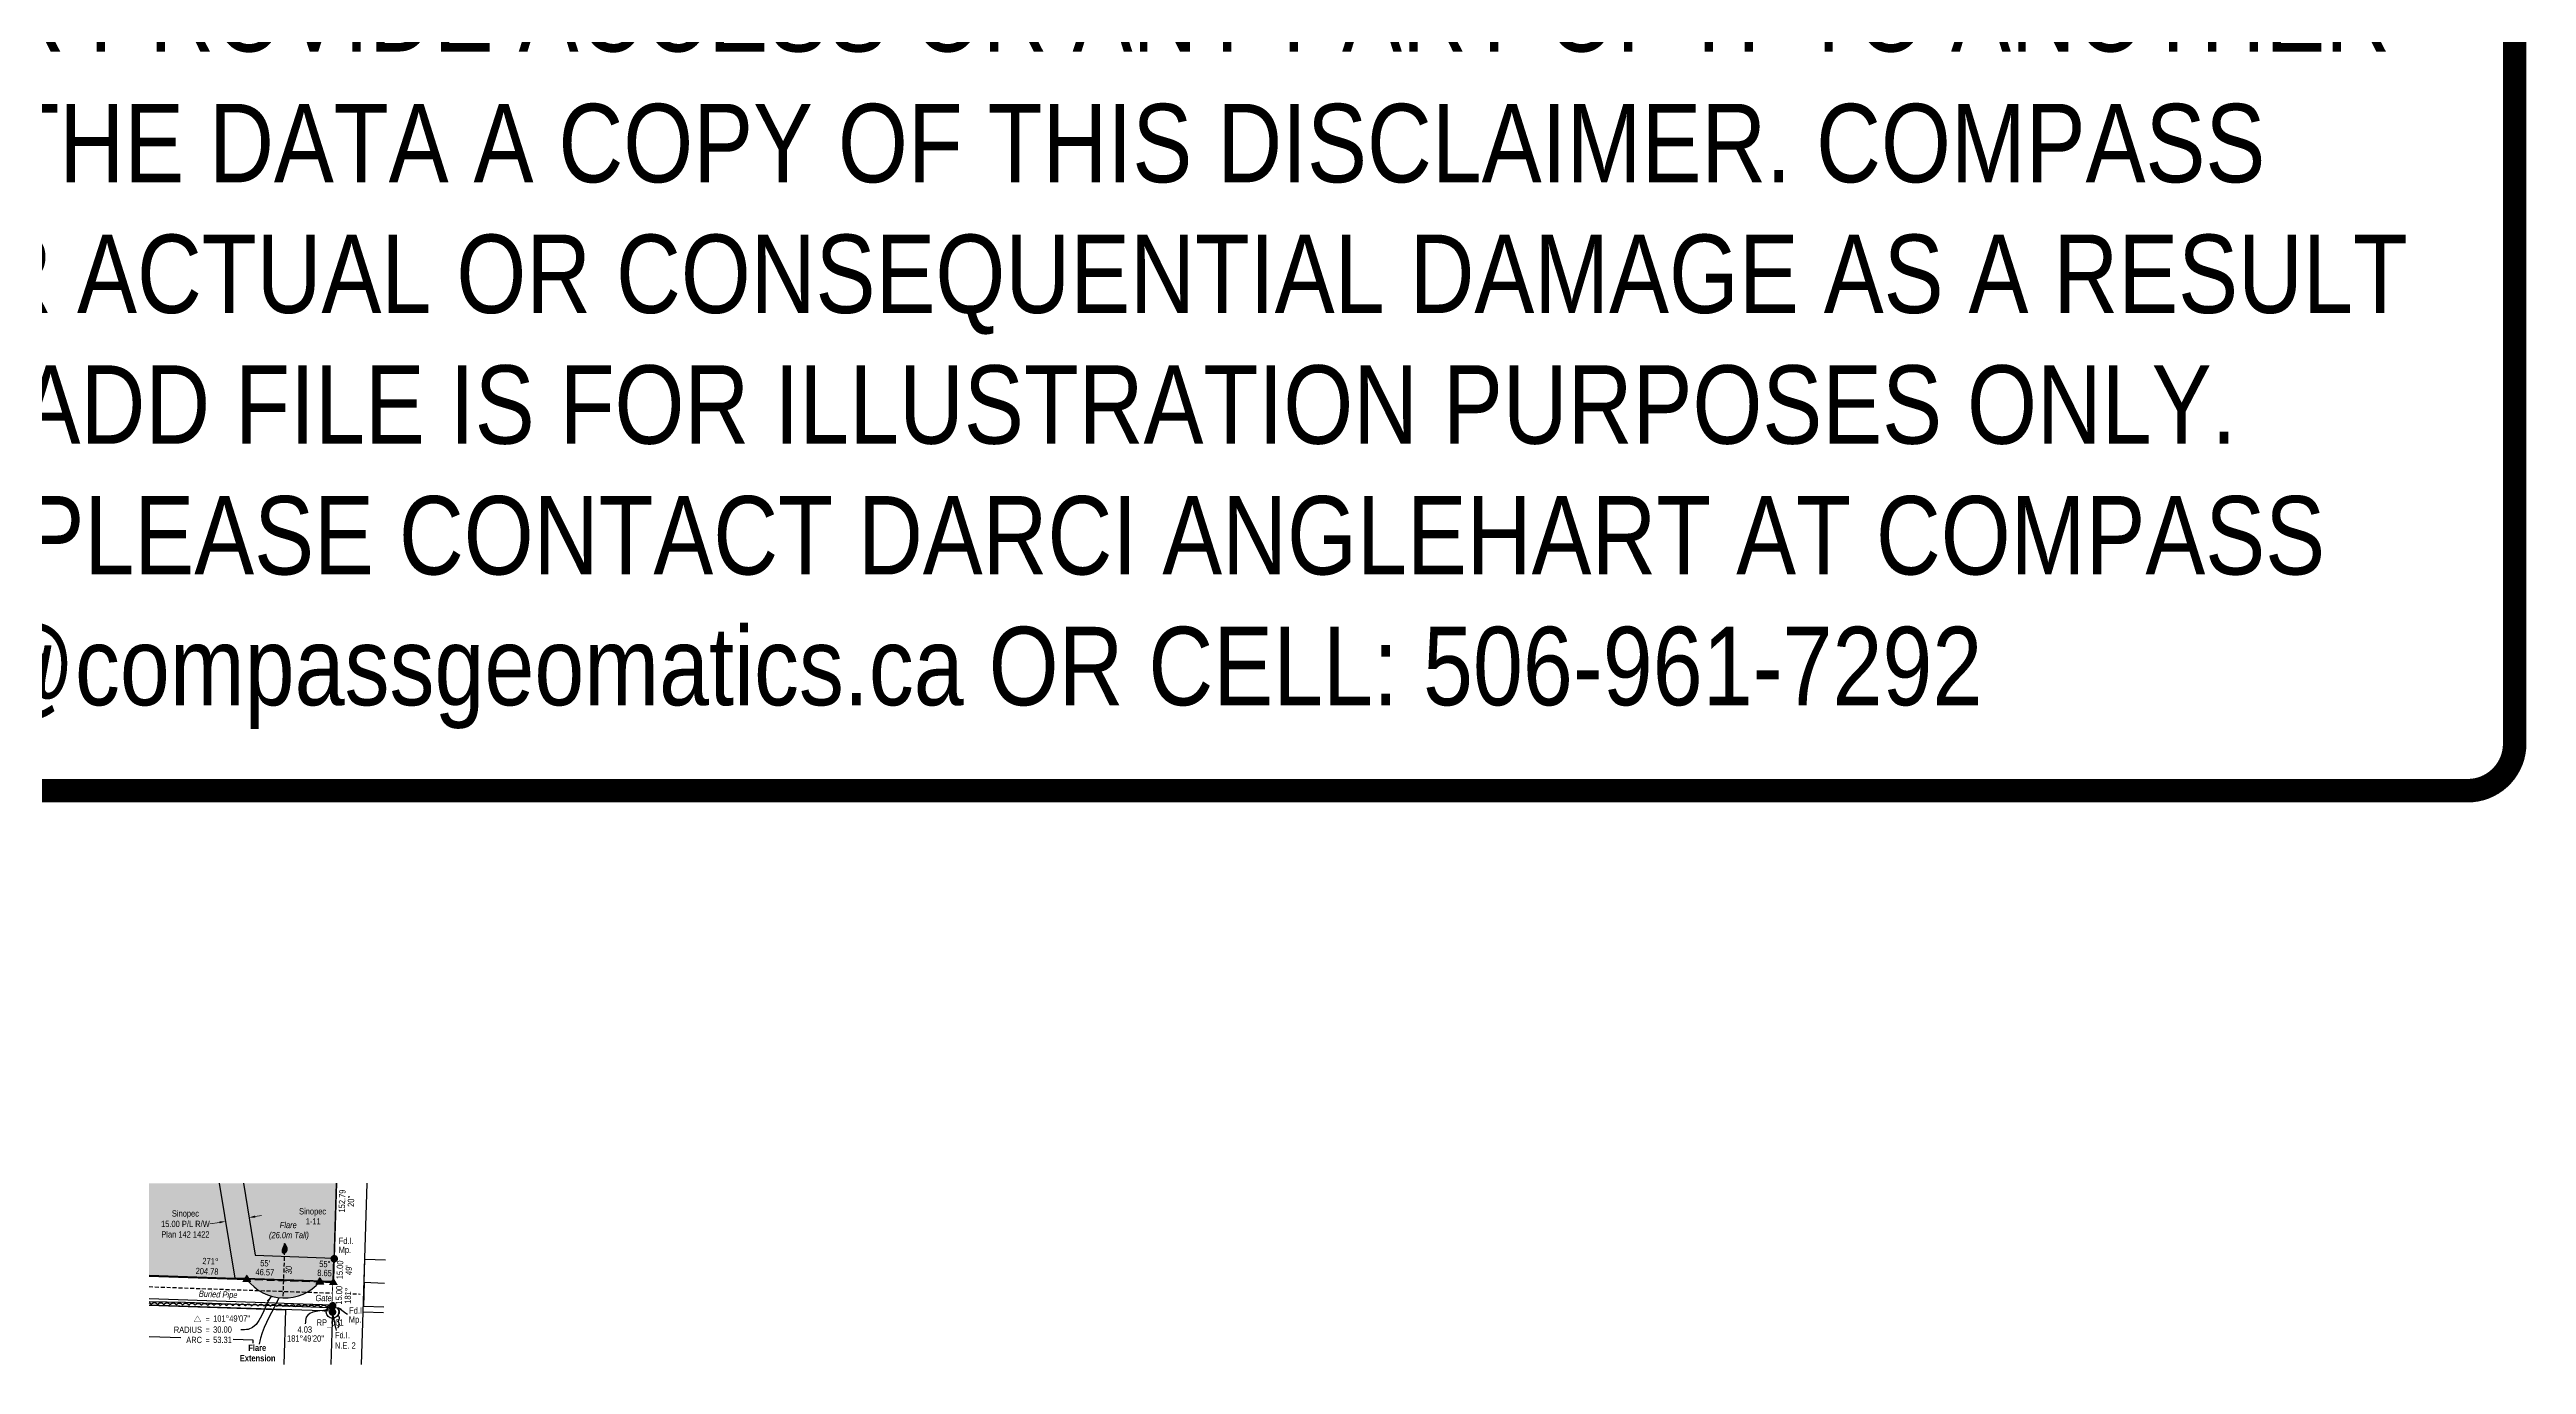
# Model space of a CAD drawing. Extents: x 352525 to 360420, y 6091708 to 6096228.
# Drawn here: x 356473 to 360420, y 6092038 to 6094133 of the extents above; entities that cross this region are included whole.
import ezdxf
from ezdxf.enums import TextEntityAlignment as Align

# ---------------------------------------------------------------- set-up
doc = ezdxf.new("R2010")
doc.units = 0
doc.header["$LTSCALE"] = 5
doc.header["$PDSIZE"] = 0.5
for name, pattern in [('0', [1, 1, 0]), ('foc-ACCESSROAD', [3.75, 2.5, -1.25]), ('foc-TIELINE', [1.875, 1.25, -0.625]), ('UG_PIPE', [1.875, 1.25, -0.625])]:
    doc.linetypes.add(name, pattern=pattern)
doc.layers.get('Defpoints').update_dxf_attribs({"color": 9})
for name, color, linetype in [('35', 37, 'Continuous'), ('AS-FENCE', 48, 'foc-FENCE'), ('AS-PIPE-UG', 44, 'UG_PIPE'), ('AS-PIPE-UG-T', 44, 'Continuous'), ('AS-SYMBOL', 7, 'Continuous'), ('C-RW', 13, 'Continuous'), ('C-WS', 13, 'foc-ACCESSROAD'), ('F-RW', 190, 'Continuous'), ('L-BD', 7, 'Continuous'), ('L-MON', 1, 'Continuous'), ('L-MON-T', 1, 'Continuous'), ('L-SEC', 7, 'Continuous'), ('P-PROPOSED', 10, 'Continuous'), ('P-PROPOSED-H', 21, 'Continuous'), ('P-TXT', 4, 'Continuous'), ('T-BUSH', 110, '0'), ('T-TIE', 201, 'foc-TIELINE')]:
    doc.layers.add(name, color=color, linetype=linetype)
for name, color, linetype, lineweight in [('AS-GENERAL', 48, 'Continuous', 18), ('C-RW-T', 13, 'Continuous', 9), ('C-WS-T', 13, 'Continuous', 9), ('T-TEXT', 48, 'Continuous', 18), ('T-TIE-T', 201, 'Continuous', 18)]:
    doc.layers.add(name, color=color, linetype=linetype, lineweight=lineweight)
doc.layers.add('DISCLAIMER', color=7, linetype='Continuous', plot=False)
doc.styles.add('175L', font='ARIALN.TTF', dxfattribs={"height": 20})
doc.styles.add('80', font='ARIALN.TTF', dxfattribs={"height": 10})
doc.styles.add('80CG', font='ARIALN.TTF', dxfattribs={"height": 10})
doc.styles.add('80L', font='ARIALN.TTF', dxfattribs={"height": 10})
doc.styles.add('foc-LtypeFont', font='ARIALN.TTF', dxfattribs={"height": 7.35})
doc.linetypes.add('foc-FENCE', pattern='A,10,-1,["X",foc-LtypeFont,S=0.2,R=0,X=-0.625,Y=-0.75],-1.24', length=12.24)
doc.dimstyles.new('Compass 5 000', dxfattribs={"dimscale": 5, "dimtxt": 9, "dimasz": 2, "dimexe": 0.2, "dimexo": 0.0625, "dimgap": 0.5, "dimtad": 0, "dimtih": 1, "dimtoh": 1, "dimzin": 0, "dimdsep": 46, "dimtxsty": '80CG', "dimcen": 0.1, "dimse1": 1, "dimse2": 1, "dimclrd": 256, "dimclrt": 256, "dimaunit": 1, "dimadec": 4, "dimazin": 0, "dimtfac": 0.06, "dimtofl": 0, "dimtmove": 0, "dimatfit": 1, "dimfxl": 0.2, "dimtolj": 1, "dimtzin": 0, "dimlwd": -1, "dimarcsym": 0})

# ---------------------------------------------------------------- blocks, each defined once
blk = doc.blocks.new('fdia')
at = {"color": 255, "const_width": 1}
blk.add_lwpolyline([(-0.5, 0, 1), (0.5, 0, 1)], format="xyb", close=True, dxfattribs=at)
blk = doc.blocks.new('Fdiaa')
blk.add_blockref('fdia', (0, 0))
blk = doc.blocks.new('fdib')
at = {"color": 1, "const_width": 1.6}
blk.add_lwpolyline([(-0.4, 0, 1), (0.4, 0, 1)], format="xyb", close=True, dxfattribs=at)
at = {"color": 1}
blk.add_circle((0, 0), 0.8, dxfattribs=at)
blk = doc.blocks.new('Fdibb')
blk.add_blockref('fdib', (0, 0))
blk = doc.blocks.new('fdicc')
for name in ['Fdibb', 'Fdiaa']:
    blk.add_blockref(name, (0, 0))
blk = doc.blocks.new('FDI')
blk.add_blockref('fdicc', (0, 0))
blk = doc.blocks.new('STRIA')
blk.add_hatch(color=255).paths.add_polyline_path([(-0.04, 1.52), (-1.47, -0.87), (1.39, -0.87)])
blk = doc.blocks.new('STRIAA')
blk.add_blockref('STRIA', (0, 0))
blk = doc.blocks.new('STRIB')
at = {"color": 1}
blk.add_solid([(-1.12, -0.67), (-0.04, 1.13), (1.04, -0.67)], dxfattribs=at)
blk = doc.blocks.new('STRIBB')
blk.add_blockref('STRIB', (0, 0))
blk = doc.blocks.new('STRICC')
for name in ['STRIAA', 'STRIBB']:
    blk.add_blockref(name, (0, 0))
blk = doc.blocks.new('fdspike')
blk.add_blockref('STRICC', (0, 0))
blk = doc.blocks.new('FLARE')
h = blk.add_hatch(color=255)
h.dxf.hatch_style = 1
h.paths.add_polyline_path([(0.16, 2.41, 0.114147), (0.13, 2.43), (0.11, 2.44, 0.261551), (0.01, 2.42), (0, 2.41, 0.131268), (-0.03, 2.37), (-0.04, 2.35, 0.041497), (-0.05, 2.33), (-0.05, 2.29, 0.015174), (-0.05, 2.29), (-0.06, 2.24, 0.004376), (-0.06, 2.24), (-0.07, 2.18), (-0.08, 2.11), (-0.09, 2.05), (-0.1, 1.98), (-0.12, 1.91), (-0.14, 1.83), (-0.17, 1.76), (-0.19, 1.68), (-0.22, 1.61), (-0.26, 1.53), (-0.29, 1.46), (-0.32, 1.39), (-0.36, 1.32), (-0.39, 1.25, 0.000505), (-0.39, 1.25), (-0.43, 1.18, 0.002398), (-0.43, 1.18), (-0.46, 1.1, 0.004177), (-0.46, 1.1), (-0.5, 1.03, 0.005735), (-0.5, 1.03), (-0.53, 0.95, 0.006994), (-0.53, 0.95), (-0.56, 0.87, 0.00791), (-0.57, 0.87), (-0.6, 0.78, 0.008323), (-0.6, 0.78), (-0.63, 0.69, 0.008095), (-0.63, 0.68), (-0.66, 0.59, 0.008067), (-0.66, 0.59), (-0.68, 0.49, 0.008387), (-0.68, 0.49), (-0.7, 0.39, 0.009056), (-0.71, 0.38), (-0.72, 0.28, 0.010123), (-0.72, 0.28), (-0.74, 0.18, 0.011689), (-0.74, 0.18), (-0.75, 0.08, 0.013925), (-0.75, 0.08), (-0.75, -0.02, 0.016488), (-0.75, -0.02), (-0.75, -0.11, 0.017255), (-0.75, -0.12), (-0.74, -0.2, 0.01735), (-0.74, -0.2), (-0.73, -0.28, 0.017311), (-0.73, -0.29), (-0.71, -0.36, 0.01715), (-0.71, -0.36), (-0.69, -0.43, 0.016886), (-0.69, -0.44), (-0.66, -0.5, 0.016546), (-0.66, -0.5), (-0.63, -0.56, 0.016164), (-0.63, -0.56), (-0.6, -0.61, 0.016329), (-0.6, -0.62), (-0.57, -0.66, 0.018828), (-0.57, -0.67), (-0.54, -0.71, 0.022087), (-0.53, -0.71), (-0.5, -0.75, 0.025345), (-0.49, -0.76), (-0.46, -0.78, 0.028234), (-0.45, -0.79), (-0.42, -0.82, 0.030298), (-0.41, -0.82), (-0.37, -0.84, 0.031129), (-0.36, -0.85), (-0.32, -0.86, 0.030544), (-0.31, -0.87), (-0.27, -0.88, 0.028465), (-0.26, -0.88), (-0.22, -0.89, 0.025311), (-0.21, -0.89), (-0.16, -0.89, 0.02283), (-0.15, -0.89), (-0.11, -0.89, 0.021226), (-0.1, -0.89), (-0.05, -0.88, 0.020401), (-0.04, -0.88), (0, -0.87, 0.020299), (0.01, -0.87), (0.05, -0.85, 0.020911), (0.06, -0.85), (0.11, -0.83, 0.022277), (0.11, -0.83), (0.15, -0.81, 0.023712), (0.16, -0.8), (0.2, -0.78, 0.022408), (0.21, -0.78), (0.24, -0.75, 0.01993), (0.25, -0.74), (0.28, -0.72, 0.017146), (0.28, -0.71), (0.31, -0.68, 0.014211), (0.32, -0.68), (0.35, -0.64, 0.011221), (0.35, -0.64), (0.37, -0.61, 0.008212), (0.38, -0.61), (0.4, -0.57, 0.005172), (0.4, -0.57), (0.42, -0.54, 0.002523), (0.43, -0.54), (0.45, -0.5, 0.001671), (0.45, -0.5), (0.47, -0.47, 0.001229), (0.47, -0.47), (0.49, -0.44, 0.00075), (0.49, -0.44), (0.51, -0.41, 0.00026), (0.51, -0.41), (0.54, -0.37), (0.56, -0.34), (0.58, -0.3), (0.61, -0.27), (0.63, -0.23, 0.001311), (0.63, -0.23), (0.66, -0.19, 0.003726), (0.66, -0.19), (0.69, -0.15, 0.006065), (0.69, -0.14), (0.72, -0.1, 0.008452), (0.72, -0.1), (0.74, -0.05, 0.010991), (0.75, -0.05), (0.77, 0, 0.013767), (0.77, 0), (0.79, 0.05, 0.016839), (0.8, 0.05), (0.81, 0.1, 0.019104), (0.82, 0.11), (0.83, 0.15, 0.016987), (0.83, 0.16), (0.84, 0.21, 0.013636), (0.84, 0.21), (0.85, 0.26, 0.010244), (0.85, 0.27), (0.86, 0.31, 0.006846), (0.86, 0.32), (0.86, 0.37, 0.003419), (0.86, 0.37), (0.86, 0.41), (0.87, 0.46), (0.87, 0.5), (0.88, 0.54), (0.88, 0.59), (0.89, 0.63, 0.001278), (0.89, 0.63), (0.89, 0.67, 0.004735), (0.89, 0.67), (0.9, 0.71, 0.008354), (0.9, 0.72), (0.9, 0.76, 0.012059), (0.9, 0.76), (0.9, 0.8, 0.015712), (0.9, 0.81), (0.9, 0.85, 0.018457), (0.9, 0.85), (0.9, 0.89, 0.018102), (0.9, 0.9), (0.89, 0.94, 0.016533), (0.89, 0.95), (0.88, 0.99, 0.014576), (0.88, 0.99), (0.87, 1.03, 0.012435), (0.86, 1.04), (0.85, 1.08, 0.010283), (0.85, 1.09), (0.83, 1.13, 0.00824), (0.83, 1.13), (0.81, 1.18, 0.00638), (0.81, 1.18), (0.78, 1.23, 0.004735), (0.78, 1.23), (0.76, 1.29, 0.003388), (0.75, 1.29), (0.73, 1.34, 0.002345), (0.73, 1.34), (0.7, 1.4, 0.001492), (0.7, 1.4), (0.67, 1.46, 0.000746), (0.67, 1.46), (0.63, 1.51), (0.6, 1.57), (0.57, 1.62), (0.55, 1.68), (0.52, 1.73), (0.49, 1.78), (0.47, 1.83), (0.45, 1.87), (0.42, 1.92), (0.4, 1.97), (0.38, 2.02), (0.35, 2.08, 0.000332), (0.35, 2.08), (0.33, 2.13, 0.001849), (0.33, 2.13), (0.3, 2.19, 0.0038), (0.3, 2.19), (0.27, 2.24, 0.006473), (0.27, 2.24), (0.25, 2.29, 0.010865), (0.24, 2.3), (0.22, 2.34, 0.019524), (0.22, 2.34), (0.19, 2.38, 0.041077), (0.18, 2.39)])
at = {"color": 48, "flags": 128}
for points in [[(0.11, -0.72), (0.07, -0.74), (0.03, -0.76), (-0.02, -0.77), (-0.07, -0.78), (-0.11, -0.79), (-0.16, -0.79), (-0.2, -0.79), (-0.25, -0.78), (-0.29, -0.77), (-0.32, -0.76), (-0.36, -0.74), (-0.4, -0.71), (-0.43, -0.68), (-0.46, -0.65), (-0.49, -0.61), (-0.52, -0.56), (-0.54, -0.51), (-0.57, -0.46), (-0.59, -0.4), (-0.61, -0.33), (-0.63, -0.26), (-0.64, -0.19), (-0.65, -0.11), (-0.65, -0.02), (-0.65, 0.07), (-0.64, 0.17), (-0.63, 0.27), (-0.61, 0.36), (-0.58, 0.46), (-0.56, 0.56), (-0.53, 0.66), (-0.5, 0.75), (-0.47, 0.83), (-0.44, 0.91), (-0.41, 0.99), (-0.37, 1.06), (-0.34, 1.13), (-0.3, 1.2), (-0.27, 1.27), (-0.23, 1.34), (-0.2, 1.42), (-0.16, 1.49), (-0.13, 1.57), (-0.1, 1.65), (-0.07, 1.73), (-0.04, 1.8), (-0.02, 1.88), (0, 1.96), (0.01, 2.03), (0.02, 2.1), (0.03, 2.17), (0.04, 2.22), (0.05, 2.27), (0.05, 2.31), (0.06, 2.34), (0.08, 2.35), (0.09, 2.34), (0.11, 2.32), (0.13, 2.29), (0.16, 2.25), (0.18, 2.2), (0.21, 2.14), (0.24, 2.09), (0.26, 2.03), (0.29, 1.98), (0.31, 1.93), (0.33, 1.88), (0.36, 1.83), (0.38, 1.78), (0.41, 1.73), (0.43, 1.68), (0.46, 1.63), (0.49, 1.58), (0.52, 1.52), (0.55, 1.47), (0.58, 1.41), (0.61, 1.35), (0.64, 1.3), (0.67, 1.24), (0.69, 1.19), (0.72, 1.14), (0.74, 1.09), (0.75, 1.05), (0.77, 1), (0.78, 0.96), (0.79, 0.92), (0.8, 0.88), (0.8, 0.84), (0.8, 0.8), (0.8, 0.76), (0.8, 0.72), (0.79, 0.68), (0.79, 0.64), (0.78, 0.6), (0.78, 0.56), (0.77, 0.51), (0.77, 0.47), (0.76, 0.42), (0.76, 0.37), (0.76, 0.33), (0.75, 0.28), (0.74, 0.23), (0.73, 0.18), (0.72, 0.13), (0.7, 0.09), (0.68, 0.04), (0.66, 0), (0.63, -0.05), (0.61, -0.09), (0.58, -0.13), (0.55, -0.17), (0.53, -0.21), (0.5, -0.25), (0.48, -0.28), (0.45, -0.32), (0.43, -0.35), (0.41, -0.38), (0.39, -0.42), (0.37, -0.45), (0.34, -0.48), (0.32, -0.51), (0.3, -0.55), (0.27, -0.58), (0.24, -0.61), (0.21, -0.64), (0.18, -0.67), (0.15, -0.7)], [(0.02, -0.75), (-0.01, -0.76), (-0.03, -0.77), (-0.05, -0.78), (-0.08, -0.78), (-0.11, -0.79), (-0.13, -0.79), (-0.16, -0.79), (-0.18, -0.78), (-0.2, -0.78), (-0.23, -0.77), (-0.25, -0.76), (-0.26, -0.74), (-0.28, -0.73), (-0.3, -0.71), (-0.32, -0.69), (-0.33, -0.66), (-0.35, -0.63), (-0.36, -0.6), (-0.37, -0.57), (-0.39, -0.53), (-0.4, -0.49), (-0.4, -0.45), (-0.41, -0.41), (-0.41, -0.36), (-0.41, -0.31), (-0.4, -0.25), (-0.39, -0.2), (-0.38, -0.14), (-0.37, -0.09), (-0.36, -0.03), (-0.34, 0.02), (-0.32, 0.07), (-0.31, 0.12), (-0.29, 0.16), (-0.27, 0.21), (-0.25, 0.25), (-0.23, 0.29), (-0.21, 0.33), (-0.19, 0.37), (-0.17, 0.41), (-0.15, 0.45), (-0.14, 0.49), (-0.12, 0.53), (-0.1, 0.58), (-0.08, 0.62), (-0.07, 0.66), (-0.06, 0.71), (-0.05, 0.75), (-0.04, 0.79), (-0.03, 0.83), (-0.03, 0.87), (-0.02, 0.9), (-0.02, 0.93), (-0.01, 0.95), (-0.01, 0.96), (0, 0.97), (0.01, 0.96), (0.02, 0.95), (0.03, 0.94), (0.04, 0.91), (0.06, 0.88), (0.07, 0.86), (0.09, 0.82), (0.1, 0.79), (0.12, 0.76), (0.13, 0.74), (0.14, 0.71), (0.16, 0.68), (0.17, 0.65), (0.18, 0.63), (0.2, 0.6), (0.21, 0.57), (0.23, 0.54), (0.25, 0.51), (0.26, 0.47), (0.28, 0.44), (0.3, 0.41), (0.31, 0.38), (0.33, 0.35), (0.34, 0.32), (0.36, 0.29), (0.37, 0.27), (0.38, 0.24), (0.39, 0.22), (0.39, 0.19), (0.4, 0.17), (0.4, 0.15), (0.41, 0.13), (0.41, 0.1), (0.41, 0.08), (0.4, 0.06), (0.4, 0.04), (0.4, 0.01), (0.39, -0.01), (0.39, -0.03), (0.39, -0.06), (0.39, -0.08), (0.38, -0.11), (0.38, -0.14), (0.38, -0.16), (0.38, -0.19), (0.37, -0.22), (0.37, -0.24), (0.36, -0.27), (0.35, -0.3), (0.34, -0.32), (0.32, -0.35), (0.31, -0.37), (0.3, -0.4), (0.28, -0.42), (0.27, -0.44), (0.25, -0.46), (0.24, -0.48), (0.22, -0.5), (0.21, -0.52), (0.2, -0.54), (0.19, -0.56), (0.17, -0.58), (0.16, -0.6), (0.15, -0.61), (0.14, -0.63), (0.12, -0.65), (0.11, -0.67), (0.09, -0.69), (0.08, -0.7), (0.06, -0.72), (0.04, -0.74)]]:
    blk.add_lwpolyline(points, close=True, dxfattribs=at)
blk = doc.blocks.new('curve')
at = {"const_width": 0.1}
blk.add_lwpolyline([(-4.99, 5.39), (-6.08, 3.49), (-3.89, 3.49)], close=True, dxfattribs=at)
at = {"style": '80'}
for s, p in [('RADIUS', (-3.54, -0.05)), ('ARC', (-3.54, -3.31))]:
    blk.add_text(s, height=2, dxfattribs=at).set_placement(p, align=Align.RIGHT)
for p in [(-2.44, 3.36), (-2.44, -0.04), (-2.44, -3.3)]:
    blk.add_text('=', height=1.8, dxfattribs=at).set_placement(p)
for tag, p in [('CURVE_RADIUS', (0, 0)), ('DELTA', (0, 3.52)), ('ARC_LENGTH', (0, -3.26))]:
    blk.add_attdef(tag, p, '', height=2, dxfattribs=at)
blk = doc.blocks.new('TRIA')
blk.add_hatch(color=255).paths.add_polyline_path([(-0.04, 1.52), (-1.47, -0.87), (1.39, -0.87)])
blk = doc.blocks.new('TRIAA')
blk.add_blockref('TRIA', (0, 0))
blk = doc.blocks.new('TRIB')
at = {"color": 1}
blk.add_lwpolyline([(-1.12, -0.67), (-0.04, 1.13), (1.04, -0.67)], close=True, dxfattribs=at)
blk = doc.blocks.new('TRIBB')
blk.add_blockref('TRIB', (0, 0))
blk = doc.blocks.new('TRICC')
for name in ['TRIAA', 'TRIBB']:
    blk.add_blockref(name, (0, 0))
blk = doc.blocks.new('plspike')
blk.add_blockref('TRICC', (0, 0))
blk = doc.blocks.new('*D384')
at = {"layer": 'C-RW-T', "transparency": 16777216}
for p, q in [((356743.6, 6092264), (356728.2, 6092261.5)), ((356800.4, 6092273.4), (356810.2, 6092275))]:
    blk.add_line(p, q, dxfattribs=at)
for points in [[(356743.3, 6092265.7), (356743.9, 6092262.4), (356753.5, 6092265.7)], [(356800.1, 6092275), (356800.6, 6092271.7), (356790.5, 6092271.7)]]:
    blk.add_solid(points, dxfattribs=at)
at = {"layer": 'Defpoints', "color": 0, "transparency": 16777216}
for p in [(356753.1, 6092268.1), (356753.5, 6092265.7), (356790.1, 6092274.2)]:
    blk.add_point(p, dxfattribs=at)
at = {"layer": 'C-RW-T', "transparency": 16777216, "insert": (356689.1, 6092261.5), "char_height": 10, "attachment_point": 5, "style": '80CG'}
blk.add_mtext('\\A1;Sinopec\\P15.00 P/L R/W\\PPlan 142 1422', dxfattribs=at)
blk = doc.blocks.new('Disclaimer_Legal')
at = {"layer": 'DISCLAIMER', "color": 254, "flags": 128}
blk.add_lwpolyline([(-3612.9, -1104.6, 37.5, 37.5, 0), (4096.1, -1104.6, 37.5, 37.5, 0.414214), (4171.1, -1029.6, 37.5, 37.5, 0), (4171.1, 2078.7, 37.5, 0, 0.414214), (4096.1, 2153.7, 0, 0, 0), (-3612.9, 2153.7, 0, 0, 0.414214), (-3687.9, 2078.7, 0, 0, 0), (-3687.9, -1029.6, 0, 37.5, 0.414214)], format="xyseb", close=True, dxfattribs=at)
at = {"layer": 'DISCLAIMER', "color": 254, "insert": (241.6, 533.9), "char_height": 125, "width": 7717.568, "attachment_point": 5, "style": '80'}
blk.add_mtext('NOTICE TO THE CORPORATION, PERSON &/OR PERSONS REGARDING THIS COMPUTER AIDED DESIGN AND DRAFTING (CADD) FILES. ACCEPTANCE OF THE CADD DATA IS BASED ON THE FOLLOWING DISCLAIMER WHICH COVERS ALL CADD DATA RECIEVED FROM COMPASS GEOMATICS LTD.\\P{\\fArial Narrow|b1|i0|c0|p34;DISCLAIMER}\\PCOMPASS GEOMATICS LTD. MAKES NO REPRESENTATION OR WARRANTIES, EXPRESS OR IMPLIED, WITH RESPECT TO THE REUSE OF THE DATA PROVIDED HEREWITH, REGARDLESS OF ITS FORMAT OR THE MEANS OF ITS TRANSMISSION. THERE IS NO GUARANTEE OR REPRESENTATION TO THE USER AS TO THE ACCURACY, CURRENCY, SUITABILITY OR RELIABILITY OF THIS DATA FOR ANY PURPOSE. THE USER ACCEPTS THE DATA "AS IS", AND ASSUMES ALL RISKS ASSOCIATED WITH ITS USE. BY ACCEPTANCE OF THIS DATA, THE USER AGREES NOT TO TRANSMIT THIS DATA OR PROVIDE ACCESS OR ANY PART OF IT TO ANOTHER PARTY UNLESS THE USER SHALL INCLUDE WITH THE DATA A COPY OF THIS DISCLAIMER. COMPASS GEOMATICS LTD. ASSUMES NO RESPONSIBILITY FOR ACTUAL OR CONSEQUENTIAL DAMAGE AS A RESULT OF ANY USER\'S RELIANCE ON THIS DATA. THIS CADD FILE IS FOR ILLUSTRATION PURPOSES ONLY.\\PIF YOU REQUIRE MORE ACCURATE INFORMATION, PLEASE CONTACT DARCI ANGLEHART AT COMPASS GEOMATICS LTD. VIA EMAIL: darci.anglehart@compassgeomatics.ca OR CELL: 506-961-7292', dxfattribs=at)

msp = doc.modelspace()

# ---------------------------------------------------------------- hatches: boundary and pattern name
at = {"layer": 'P-PROPOSED-H'}
h = msp.add_hatch(color=256, dxfattribs=at)
h.dxf.hatch_style = 1
h.paths.add_polyline_path([(356930.113, 6092326.333), (356631.203, 6092326.333), (356631.203, 6092178.49), (356787.153, 6092173.227, 0.47600491), (356903.479, 6092169.302), (356925.093, 6092168.573)])

# ---------------------------------------------------------------- linework, layer by layer
at = {"layer": '35', "color": 3}
msp.add_circle((356923.585, 6092121.065), 9.997, dxfattribs=at)
at = {"layer": 'AS-FENCE', "flags": 128}
for points in [[(356925.118, 6092168.8), (356685.553, 6092177.275), (356631.203, 6092179.095)], [(356925.118, 6092168.8), (356924.443, 6092151.193)], [(356931.45, 6092127.228), (356689.423, 6092136.52), (356631.203, 6092137.626)]]:
    msp.add_lwpolyline(points, dxfattribs=at)
at = {"layer": 'AS-GENERAL', "const_width": 2.999, "flags": 128}
msp.add_lwpolyline([(356924.443, 6092151.193), (356923.99, 6092132.54)], dxfattribs=at)
at = {"layer": 'AS-PIPE-UG', "flags": 128}
for points in [[(356631.203, 6092161.618), (356696.85, 6092159.22), (356892.75, 6092152.59), (356927.281, 6092151.348)], [(356955.684, 6092150.327), (356967.808, 6092149.89)]]:
    msp.add_lwpolyline(points, dxfattribs=at)
at = {"layer": 'C-RW', "flags": 128}
for points in [[(356781.522, 6092326.333), (356800.398, 6092211.535), (356925.203, 6092207.175), (356924.038, 6092169.713), (356768.353, 6092175.05), (356743.531, 6092326.333)], [(357006.518, 6092166.902), (356973.976, 6092168.006), (356975.169, 6092205.492), (357007.761, 6092204.398)]]:
    msp.add_lwpolyline(points, dxfattribs=at)
at = {"layer": 'C-WS', "flags": 128}
msp.add_lwpolyline([(356631.203, 6092178.49), (356925.093, 6092168.573), (356930.113, 6092326.333)], dxfattribs=at)
at = {"layer": 'F-RW', "flags": 128}
for points in [[(356631.203, 6092179.747), (356768.353, 6092175.05), (356924.038, 6092169.713), (356922.828, 6092132.215), (356631.203, 6092142.211)], [(357006.518, 6092166.902), (356973.976, 6092168.006), (356972.782, 6092130.519), (357005.276, 6092129.419)]]:
    msp.add_lwpolyline(points, dxfattribs=at)
at = {"layer": 'F-RW'}
for points in [[(356631.203, 6092132.056), (356848.761, 6092124.858), (356846.01, 6092037.64)], [(356681.947, 6092080.036), (356631.203, 6092081.716)], [(356797.067, 6092071.808), (356797.206, 6092076.221), (356765.388, 6092077.274)]]:
    msp.add_lwpolyline(points, dxfattribs=at)
at = {"layer": 'L-SEC', "flags": 128}
for points in [[(356930.11, 6092326.333), (356923.618, 6092122.387), (356920.976, 6092037.64)], [(356969.88, 6092037.64), (356972.473, 6092120.825), (356979.016, 6092326.333)], [(356923.618, 6092122.387), (356631.203, 6092132.077)], [(357004.953, 6092119.689), (356972.471, 6092120.766)]]:
    msp.add_lwpolyline(points, dxfattribs=at)
at = {"layer": 'P-PROPOSED'}
msp.add_lwpolyline([(356631.203, 6092178.49), (356787.153, 6092173.227, 0.47600491), (356903.479, 6092169.302), (356925.093, 6092168.573), (356930.113, 6092326.333)], format="xyb", dxfattribs=at)
at = {"layer": 'T-BUSH', "flags": 128}
msp.add_lwpolyline([(356931.749, 6092096.293, 0.52056705), (356931.906, 6092106.289, 0.52056705), (356932.063, 6092116.285, 0.52056705), (356932.22, 6092126.281, 0.52056705), (356924.608, 6092128.742, 0.52056705), (356914.612, 6092128.89, 0.52056705), (356904.615, 6092129.038, 0.52056705), (356894.619, 6092129.186, 0.52056705), (356884.623, 6092129.334, 0.52056705), (356874.626, 6092129.482, 0.52056705), (356864.63, 6092129.63, 0.52056705), (356854.634, 6092129.779, 0.52056705), (356844.637, 6092129.927, 0.52056705), (356834.641, 6092130.075, 0.52056705), (356824.645, 6092130.223, 0.52056705), (356814.648, 6092130.371, 0.52056705), (356804.652, 6092130.519, 0.52056705), (356794.656, 6092130.667, 0.52056705), (356784.659, 6092130.815, 0.52056705), (356774.663, 6092130.963, 0.52056705), (356764.667, 6092131.112, 0.52056705), (356754.67, 6092131.26, 0.52056705), (356744.674, 6092131.408, 0.52056705), (356734.678, 6092131.556, 0.52056705), (356724.681, 6092131.704, 0.52056705), (356714.685, 6092131.852, 0.52056705), (356704.689, 6092132, 0.52056705), (356694.692, 6092132.148, 0.52056705), (356684.696, 6092132.306, 0.52056705), (356674.7, 6092132.49, 0.52056705), (356664.705, 6092132.674, 0.52056705), (356654.709, 6092132.859, 0.52056705), (356644.713, 6092133.043, 0.52056705), (356634.717, 6092133.227, 0.1824763), (356631.203, 6092135.723, 0.1824763)], format="xyb", dxfattribs=at)
at = {"layer": 'T-TIE', "flags": 128}
msp.add_lwpolyline([(356846.91, 6092218.517), (356844.382, 6092143.579)], dxfattribs=at)

# ---------------------------------------------------------------- block references
at = {"layer": 'AS-SYMBOL', "xscale": 4.998718550000003, "yscale": 4.998718550000003, "zscale": 4.998718550000003}
msp.add_blockref('FLARE', (356846.91, 6092218.517), dxfattribs=at)
at = {"layer": 'L-BD', "color": 6, "xscale": 0.99974371, "yscale": 0.99974371, "zscale": 0.99974371}
msp.add_blockref('Disclaimer_Legal', (356231.022, 6094056.19), dxfattribs=at)
at = {"layer": 'L-BD', "xscale": 4.998718550000003, "yscale": 4.998718550000003, "zscale": 4.998718550000003}
msp.add_blockref('curve', (356733.295, 6092088.228), dxfattribs=at).add_auto_attribs({'DELTA': '101%%d49\'07"', 'CURVE_RADIUS': '30.00', 'ARC_LENGTH': '53.31'})
at = {"layer": 'L-MON'}
for name, p, xscale, yscale, zscale in [('plspike', (356787.153, 6092173.227), 4.998718550000002, 4.998718550000002, 4.998718550000002), ('FDI', (356926.293, 6092206.105), 4.998718550000003, 4.998718550000003, 4.998718550000003)]:
    msp.add_blockref(name, p, dxfattribs=dict(at, xscale=xscale, yscale=yscale, zscale=zscale))

# ---------------------------------------------------------------- texts
at = {"layer": 'AS-PIPE-UG-T', "insert": (356710.653, 6092155.516), "char_height": 9.99744, "width": 59.02075, "attachment_point": 1, "rotation": 357.908528, "line_spacing_factor": 0.961801, "style": '175L'}
msp.add_mtext('{\\fArial Narrow|b0|i1|c0|p34;Buried Pipe}', dxfattribs=at)
at = {"layer": 'C-WS-T', "insert": (356869.915, 6092286.696), "char_height": 9.99744, "width": 41.37861, "attachment_point": 1, "line_spacing_factor": 0.961801, "style": '175L'}
msp.add_mtext('\\pi0.30913;Sinopec\\P\\pi10.90328;1-11', dxfattribs=at)
at = {"layer": 'L-BD', "style": '80L'}
for s, rotation, p in [('152.79', 88.1783, (356938.717, 6092298.066)), ("20''", 88.1783, (356952.956, 6092297.614)), ('15.00', 88.1687, (356935.224, 6092188.354)), ("49'", 88.1687, (356949.463, 6092187.899))]:
    msp.add_text(s, height=9.9974, rotation=rotation, dxfattribs=at).set_placement(p, align=Align.MIDDLE)
for s, p in [('204.78', (356705.221, 6092181.711)), ('271°', (356716.033, 6092197.569))]:
    msp.add_text(s, height=9.9974, rotation=358.0674, dxfattribs=at).set_placement(p)
at = {"layer": 'L-BD', "insert": (356801.387, 6092204.412), "char_height": 9.99744, "width": 28.21691, "attachment_point": 1, "rotation": 358.0674, "line_spacing_factor": 0.855, "style": '80L'}
msp.add_mtext("\\pi7.15253;55'\\P\\pi0.11136;46.57", dxfattribs=at)
at = {"layer": 'L-MON-T', "width": 22.03842, "attachment_point": 1, "line_spacing_factor": 0.855, "style": '80L'}
for s, insert, char_height in [('Fd.I.\\PMp.', (356933.391, 6092239.567), 9.9974), ('\\pi0.53076;Fd.I.\\P\\pi0;Mp.', (356949.554, 6092128.512), 9.99744)]:
    msp.add_mtext(s, dxfattribs=dict(at, insert=insert, char_height=char_height))
at = {"layer": 'P-TXT', "insert": (356769.244, 6092069.3), "char_height": 9.99442, "attachment_point": 1, "style": '80L'}
msp.add_mtext_dynamic_manual_height_columns('\\pi20.07972;{\\fArial Narrow|b1|i0|c0|p34;Flare \\P\\pi6.56066;Extension }', width=66.22948, gutter_width=49.972, heights=[0], dxfattribs=at)
at = {"layer": 'T-TEXT', "insert": (356821.787, 6092264.834), "char_height": 9.99744, "width": 60.53469, "attachment_point": 1, "line_spacing_factor": 0.961801, "style": '175L'}
msp.add_mtext('\\pi17.62052;{\\fArial Narrow|b0|i1|c0|p34;Flare\\P\\pi0.53417;(26.0m Tall)}', dxfattribs=at)
at = {"layer": 'T-TIE-T', "insert": (356848.526, 6092181.276), "char_height": 9.99744, "width": 12.94798, "attachment_point": 1, "rotation": 88.067408, "line_spacing_factor": 0.961801, "style": '175L'}
msp.add_mtext('\\pi0.36369;{\\fArial Narrow|b0|i1|c0|p34;30}', dxfattribs=at)

# ---------------------------------------------------------------- dimensions: what is measured, and where the dimension line sits
at = {"layer": 'C-RW-T'}
dim = msp.add_linear_dim(base=(356753.485, 6092265.667), p1=(356790.1, 6092274.165), p2=(356753.087, 6092268.092), angle=189.317762, text='Sinopec\\P15.00 P/L R/W\\PPlan 142 1422', dimstyle='Compass 5 000', dxfattribs=at)
dim.commit()
dim.dimension.update_dxf_attribs({"geometry": '*D384', "text_midpoint": (356689.114, 6092261.518), "dimtype": 161})

# ---------------------------------------------------------------- leaders
at = {"layer": 'L-BD', "path_type": 1}
msp.add_leader([(356825.816, 6092146.564), (356789.219, 6092093.574), (356777.406, 6092092.59)], dimstyle='Compass 5 000', override={"dimgap": 0.5, "dimtad": 0}, dxfattribs=at)
at = {"layer": 'L-MON-T', "path_type": 1}
msp.add_leader([(356929.433, 6092130.645), (356947.217, 6092117.926)], dimstyle='Compass 5 000', override={"dimgap": 0.5, "dimtad": 0}, dxfattribs=at)
at = {"layer": 'P-TXT', "path_type": 1}
msp.add_leader([(356838.249, 6092144.038), (356808.916, 6092079.743), (356806.678, 6092070.095)], dimstyle='Compass 5 000', override={"dimgap": 0.5, "dimtad": 0}, dxfattribs=at)

# ---------------------------------------------------------------- next in the draw order: texts
at = {"layer": 'L-MON-T', "insert": (356927.392, 6092089.47), "char_height": 9.9974, "width": 31.3198, "attachment_point": 1, "style": '80L', "bg_fill": 3, "box_fill_scale": 1.15, "bg_fill_color": 256, "bg_fill_true_color": 256, "bg_fill_transparency": 0}
msp.add_mtext('Fd.I.\\PN.E. 2', dxfattribs=at)

# ---------------------------------------------------------------- next in the draw order: texts
at = {"layer": '35', "color": 3, "style": '80'}
msp.add_attdef('RP_001', (356898.145, 6092099.545), 'RP', height=9.9974, dxfattribs=at)
at = {"layer": 'L-BD', "insert": (356850.371, 6092098.265), "char_height": 9.99744, "width": 56.29294, "attachment_point": 1, "line_spacing_factor": 0.855, "style": '80L'}
msp.add_mtext("\\pi17.3341;4.03 \\P\\pi0.66375;181°49'20''", dxfattribs=at)

# ---------------------------------------------------------------- next in the draw order: leaders
at = {"layer": 'L-MON-T', "path_type": 1}
msp.add_leader([(356924.263, 6092115.8), (356929.275, 6092091.897)], dimstyle='Compass 5 000', override={"dimgap": 0.5, "dimtad": 0}, dxfattribs=at)

# ---------------------------------------------------------------- next in the draw order: texts
at = {"layer": 'L-BD', "insert": (356928.812, 6092148.071), "char_height": 9.9974, "width": 28.21691, "attachment_point": 2, "rotation": 88.1498, "style": '80L', "bg_fill": 2}
msp.add_mtext('15.00', dxfattribs=at)

# ---------------------------------------------------------------- next in the draw order: block references
at = {"layer": 'L-MON', "xscale": 4.998718550000002, "yscale": 4.998718550000002, "zscale": 4.998718550000002}
msp.add_blockref('plspike', (356903.479, 6092169.302), dxfattribs=at)

# ---------------------------------------------------------------- next in the draw order: texts
at = {"layer": 'L-BD', "insert": (356899.654, 6092203.059), "char_height": 9.99744, "width": 21.91566, "attachment_point": 1, "rotation": 358.0674, "line_spacing_factor": 0.855, "style": '80L'}
msp.add_mtext("\\pi2.90396;55''\\P\\pi0.27503;8.65", dxfattribs=at)
at = {"layer": 'L-BD', "insert": (356943.045, 6092147.42), "char_height": 9.9974, "width": 25.47917, "attachment_point": 2, "rotation": 88.1498, "style": '80L', "bg_fill": 3, "box_fill_scale": 1.15, "bg_fill_color": 256, "bg_fill_true_color": 256, "bg_fill_transparency": 0}
msp.add_mtext('181°', dxfattribs=at)
at = {"layer": 'T-TEXT', "insert": (356895.761, 6092148.492), "char_height": 9.99744, "width": 24.6503, "attachment_point": 1, "line_spacing_factor": 0.961801, "style": '175L'}
msp.add_mtext('\\pi0.60237;{\\fArial Narrow|b0|i1|c0|p34;Gate}', dxfattribs=at)

# ---------------------------------------------------------------- next in the draw order: leaders
at = {"layer": 'L-BD', "path_type": 1}
msp.add_leader([(356919.671, 6092126.262), (356881.654, 6092112.743), (356880.069, 6092102.533)], dimstyle='Compass 5 000', override={"dimgap": 0.5, "dimtad": 0}, dxfattribs=at)

# ---------------------------------------------------------------- next in the draw order: block references
at = {"layer": 'L-MON', "xscale": 4.998718550000003, "yscale": 4.998718550000003, "zscale": 4.998718550000003}
for name, p in [('fdspike', (356925.093, 6092168.573)), ('FDI', (356923.585, 6092121.065)), ('FDI', (356923.885, 6092131.193))]:
    msp.add_blockref(name, p, dxfattribs=at)

doc.saveas('drawing.dxf')
